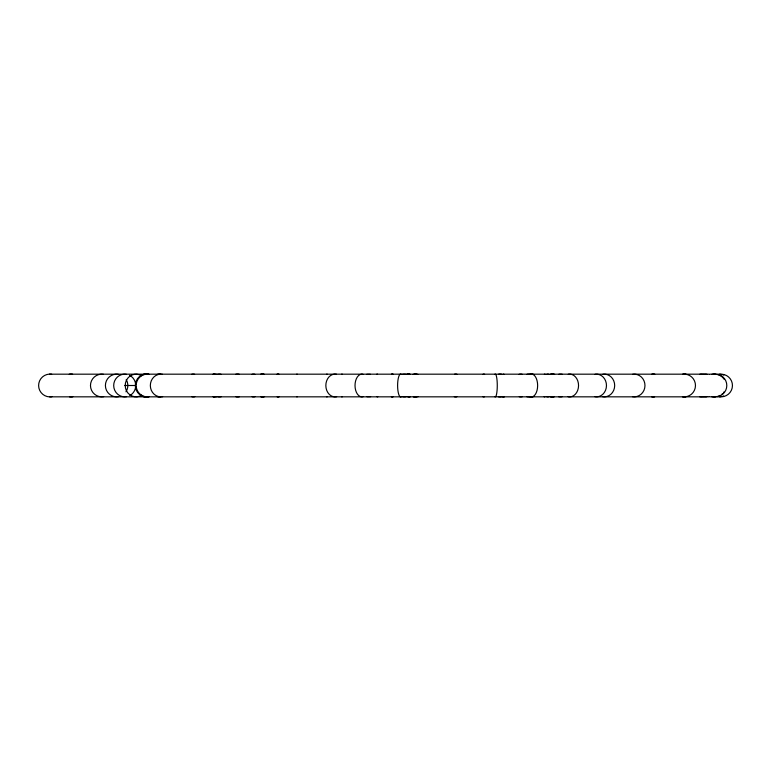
<?xml version="1.0" encoding="UTF-8"?>
<svg xmlns="http://www.w3.org/2000/svg" width="771" height="771" viewBox="0 0 771 771"><rect width="100%" height="100%" fill="white"/><g stroke="black" fill="none" stroke-linecap="round" stroke-linejoin="round"><path stroke-width="1.16" d="M406.751 374.33L407.454 374.234M413.111 374.33L414.528 374.176M409.42 396.766L410.529 396.67M416.889 396.67L415.473 396.824M414.249 374.33L417.805 374.292M418.036 396.67L413.343 396.708L414.759 396.834M366.736 374.33L370.369 374.292M370.61 396.67L366.977 396.708M558.821 374.292L560.238 374.166M502.268 396.795L504.446 396.708L503.029 396.834M562.136 396.708L560.71 396.834M407.049 374.234L408.167 374.176M408.707 396.824L409.825 396.766M376.846 374.176L377.539 374.166M377.077 396.834L377.771 396.824M49.508 374.176L708.973 374.176M124.719 385.5L135.455 385.5M49.749 396.834L708.742 396.834M544.384 374.166L545.078 374.176M544.153 396.824L544.846 396.834M415.241 374.166L416.658 374.292M408.466 374.166L409.594 374.205M407.695 396.795L408.408 396.834M560.951 374.176L562.367 374.33M503.261 374.176L503.974 374.234M559.997 396.824L558.58 396.67M409.179 374.205L410.297 374.292M546.803 374.282A11.334 6.505 -90 0 1 548.836 374.32M548.701 396.718A11.334 6.505 -90 0 1 546.668 396.68M483.051 374.253A11.372 4.886 -90 0 1 484.593 374.282M484.487 396.747A11.372 4.886 -90 0 1 482.954 396.718M391.938 374.282A11.334 3.209 -90 0 1 392.94 374.32M392.873 396.718A11.334 3.209 -90 0 1 391.87 396.68M327.29 396.708A11.334 2.583 90 0 1 326.48 396.67M326.538 374.292A11.334 2.583 90 0 1 327.347 374.33M713.811 374.282A11.334 11.334 -90 0 1 726.802 385.616A11.334 11.334 -90 0 1 713.58 396.68M712.973 374.282A11.334 11.334 -90 0 1 719.237 375.149M719.883 375.458A11.334 11.334 -90 0 1 720.5 375.805M721.097 376.19A11.334 11.334 -90 0 1 721.675 376.614M722.215 377.077A11.334 11.334 -90 0 1 723.208 378.098M723.661 378.648A11.334 11.334 -90 0 1 724.065 379.226M723.94 391.967A11.334 11.334 -90 0 1 723.516 392.535M722.562 393.595A11.334 11.334 -90 0 1 722.042 394.077M720.297 395.321A11.334 11.334 -90 0 1 719.671 395.648M719.025 395.947A11.334 11.334 -90 0 1 716.991 396.593M716.288 396.718A11.334 11.334 -90 0 1 712.741 396.68M719.459 374.292A11.343 11.334 0 0 1 732.45 385.616A11.343 11.334 0 0 1 719.218 396.68M717.579 374.292A11.334 11.324 -90 0 1 721.126 374.32M722.514 374.648A11.334 11.324 -90 0 1 723.844 375.149M723.622 395.947A11.334 11.324 -90 0 1 722.957 396.207M720.895 396.708A11.334 11.324 -90 0 1 717.348 396.68M711.903 374.282A11.334 11.324 -90 0 1 715.449 374.32M715.218 396.718A11.334 11.324 -90 0 1 711.672 396.68M685.978 374.32A11.343 10.63 -90 0 0 682.653 374.282A11.353 11.151 -90 0 1 695.471 385.616A11.353 11.151 -90 0 1 682.46 396.689A11.343 10.63 -90 0 0 685.756 396.718M654.589 396.892A11.517 9.05 90 0 1 651.668 396.853M651.861 374.108A11.517 9.05 90 0 1 654.781 374.147M709.465 374.282A11.334 11.314 -90 0 1 713.011 374.32M712.77 396.718A11.334 11.314 -90 0 1 709.233 396.68M703.586 374.292A11.334 11.305 -90 0 1 707.123 374.33M706.882 396.708A11.334 11.305 -90 0 1 703.345 396.67M699.827 374.253A11.372 11.208 -90 0 1 703.354 374.292M703.123 396.747A11.372 11.208 -90 0 1 699.596 396.708M103.661 396.68A11.334 11.305 -90 0 1 90.477 385.616A11.334 11.305 -90 0 1 103.43 374.292M118.503 396.68A11.334 11.228 -90 0 1 105.405 385.616A11.334 11.228 -90 0 1 118.271 374.282M126.232 379.631A11.334 11.228 -90 0 1 125.981 391.774M126.56 396.68A11.343 11.025 90 0 1 113.694 385.616A11.343 11.025 90 0 1 126.328 374.282M129.624 375.342A11.343 11.025 90 0 1 135.677 384.315M135.706 386.444A11.343 11.025 90 0 1 129.836 395.542M141.681 395.195A11.334 10.852 90 0 1 127.841 392.902A11.334 10.852 90 0 1 127.697 378.282A11.334 10.852 90 0 1 141.478 375.689M263.672 396.718A11.382 8.751 90 0 1 260.916 396.757M260.733 374.282A11.382 8.751 90 0 1 263.489 374.243M277.107 374.147A11.526 5.464 -90 0 1 278.871 374.108M278.986 396.853A11.526 5.464 -90 0 1 277.223 396.892M501.429 396.766A11.392 9.705 90 0 1 498.365 396.728M498.567 374.234A11.392 9.705 90 0 1 501.632 374.272M530.207 396.728A11.353 10.765 90 0 1 526.824 396.689M527.046 374.272A11.353 10.765 90 0 1 530.429 374.311M533.233 396.718A11.343 11.208 90 0 1 529.716 396.689M529.947 374.282A11.343 11.208 90 0 1 533.465 374.311M454.514 374.253A11.372 7.816 -90 0 1 456.981 374.292M456.817 396.747A11.372 7.816 -90 0 1 454.35 396.708M522.381 396.67A11.334 9.83 90 0 1 519.307 396.708M519.105 374.33A11.334 9.83 90 0 1 522.179 374.292M553.655 396.747A11.372 11.286 90 0 1 550.099 396.708M550.33 374.253A11.372 11.286 90 0 1 553.886 374.292M551.082 374.282A11.334 11.324 -90 0 1 554.628 374.32M554.397 396.718A11.334 11.324 -90 0 1 550.851 396.68M51.908 396.737A11.401 11.372 -90 0 1 38.617 385.625A11.401 11.372 -90 0 1 51.667 374.224M214.213 396.824A11.498 1.927 90 0 1 213.586 396.863M213.548 374.176A11.498 1.927 90 0 1 214.165 374.137M146.384 396.901A11.575 7.267 90 0 1 144.013 396.94M143.859 374.099A11.575 7.267 90 0 1 146.22 374.06M235.801 374.263A11.401 10.486 -90 0 1 239.126 374.224M239.347 396.737A11.401 10.486 -90 0 1 236.022 396.776M72.802 396.776A11.44 10.437 90 0 1 69.477 396.814M69.255 374.224A11.44 10.437 90 0 1 72.58 374.186M216.709 396.708A11.372 11.363 90 0 1 213.133 396.747M212.892 374.292A11.372 11.363 90 0 1 216.478 374.253M217.499 374.311A11.353 11.189 -90 0 1 221.017 374.272M221.248 396.689A11.353 11.189 -90 0 1 217.73 396.728M336.628 396.747A11.411 9.223 90 0 1 325.844 385.625A11.411 9.223 90 0 1 336.435 374.214M363.064 396.718A11.372 6.891 -90 0 1 355.017 385.616A11.372 6.891 -90 0 1 362.919 374.243M401.257 396.853A11.526 3.113 -90 0 1 397.605 385.625A11.526 3.113 -90 0 1 401.19 374.108M494.934 374.176A11.449 2.043 90 0 1 497.276 385.625A11.449 2.043 90 0 1 494.895 396.786M391.475 374.214A11.411 5.166 -90 0 1 393.114 374.253M393.008 396.786A11.411 5.166 -90 0 1 391.369 396.747M341.698 374.234A11.392 1.793 -90 0 1 342.257 374.272M342.228 396.766A11.392 1.793 -90 0 1 341.659 396.728M264.569 396.67A11.334 11.199 90 0 1 261.061 396.708M260.829 374.33A11.334 11.199 90 0 1 264.337 374.292M296.777 374.282A11.382 1.291 -90 0 1 297.192 374.243M297.211 396.718A11.382 1.291 -90 0 1 296.806 396.757M602.835 374.282A11.343 10.331 90 0 1 614.68 385.616A11.343 10.331 90 0 1 602.623 396.68M632.692 374.282A11.334 10.717 -90 0 1 644.97 385.616A11.334 10.717 -90 0 1 632.471 396.68M252.021 374.33A11.334 8.895 -90 0 1 254.806 374.292M254.989 396.67A11.334 8.895 -90 0 1 252.204 396.708M194.784 396.689A11.353 9.281 90 0 1 191.873 396.728M191.68 374.311A11.353 9.281 90 0 1 194.591 374.272M530.535 374.186A11.44 6.187 90 0 1 537.638 385.625A11.44 6.187 90 0 1 530.409 396.776M568.294 374.234A11.392 8.934 -90 0 1 578.549 385.616A11.392 8.934 -90 0 1 568.111 396.728M595.096 374.292A11.334 9.927 -90 0 1 606.469 385.616A11.334 9.927 -90 0 1 594.894 396.68M402.433 374.33A11.334 11.257 -90 0 1 405.951 374.292M406.182 396.67A11.334 11.257 -90 0 1 402.664 396.708M162.623 396.699A11.363 10.524 -90 0 1 150.335 385.616A11.363 10.524 -90 0 1 162.402 374.263M157.38 374.32A11.334 9.994 -90 0 1 160.513 374.282M160.725 396.68A11.334 9.994 -90 0 1 157.592 396.718M148.514 396.834A11.507 11.266 -90 0 1 135.32 385.625A11.507 11.266 -90 0 1 148.273 374.128M149.275 396.718A11.382 11.237 90 0 1 136.159 385.616A11.382 11.237 90 0 1 149.044 374.243"/></g></svg>
